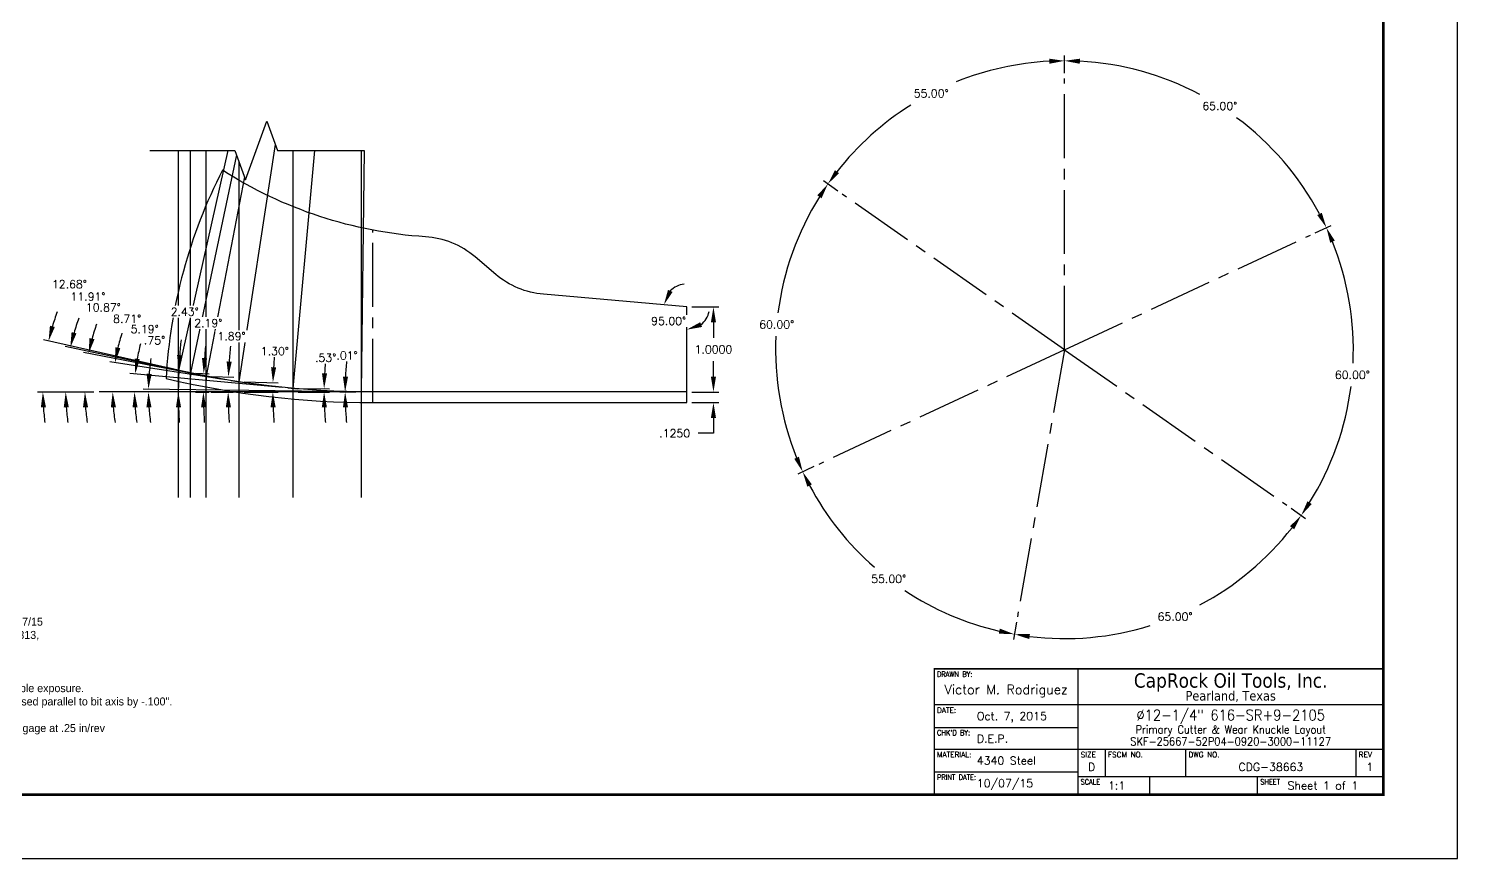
# Model space of a CAD drawing. Extents: x 34 to 150, y -20 to 22.
# Drawn here: x 51.22 to 68, y 0 to 9.75 of the extents above; entities that cross this region are included whole.
import ezdxf
from ezdxf.enums import TextEntityAlignment as Align

# ---------------------------------------------------------------- set-up
doc = ezdxf.new("R2010")
doc.units = 0
doc.header["$MEASUREMENT"] = 0
doc.header["$PDMODE"] = 35
doc.linetypes.add('CENTER2', pattern=[1.125, 0.75, -0.125, 0.125, -0.125])
doc.layers.get('0').update_dxf_attribs({"linetype": 'CONTINUOUS'})
doc.layers.get('Defpoints').update_dxf_attribs({"color": 10, "linetype": 'CONTINUOUS'})
for name, color, linetype in [('CLine', 5, 'CENTER2'), ('Dims', 4, 'CONTINUOUS'), ('TEXT', 3, 'CONTINUOUS'), ('Title Block', 7, 'CONTINUOUS')]:
    doc.layers.add(name, color=color, linetype=linetype)
doc.styles.add('Block', font='tahoma.ttf')
doc.styles.add('RomanD', font='romand.shx', dxfattribs={"width": 0.9})
doc.styles.add('RomanS', font='romans')
doc.dimstyles.get("Standard").update_dxf_attribs({"dimtxt": 0.094, "dimasz": 0.18, "dimexe": 0.0625, "dimexo": 0.0625, "dimgap": 0.09, "dimtad": 0, "dimtih": 1, "dimtoh": 1, "dimdec": 4, "dimzin": 4, "dimdsep": 46, "dimtxsty": 'RomanS', "dimcen": 0.09, "dimazin": 1, "dimtfac": 1, "dimtdec": 4, "dimtofl": 0, "dimtmove": 0, "dimatfit": 1, "dimfxl": 1, "dimtfill": 1, "dimtolj": 1, "dimtzin": 0, "dimarcsym": 0})

# ---------------------------------------------------------------- blocks, each defined once
blk = doc.blocks.new('*D11')
at = {"layer": 'Defpoints', "color": 0, "transparency": 16777216}
for p in [(62.318, 9.196), (63.385, 9.161), (60.775, 7.803), (63.385, 5.975), (63.385, 5.975)]:
    blk.add_point(p, dxfattribs=at)
at = {"layer": 'Dims', "color": 0, "lineweight": -2, "transparency": 16777216}
for p, q in [((63.385, 9.224), (63.385, 9.431)), ((60.724, 7.838), (60.555, 7.957))]:
    blk.add_line(p, q, dxfattribs=at)
for start, end in [(93.0399, 111.9958), (122.1526, 141.9601)]:
    blk.add_arc((63.385, 5.975), 3.393, start, end, dxfattribs=at)
at = {"layer": 'Dims', "color": 0, "transparency": 16777216}
for points in [[(63.205, 9.393), (63.206, 9.333), (63.385, 9.368)], [(60.737, 8.048), (60.689, 8.084), (60.606, 7.921)]]:
    blk.add_solid(points, dxfattribs=at)
at = {"layer": 'Dims', "color": 0, "transparency": 16777216, "insert": (61.819, 8.985), "char_height": 0.094, "attachment_point": 5, "style": 'RomanS', "bg_fill": 3, "box_fill_scale": 1.25, "bg_fill_color": 256, "bg_fill_true_color": 13158600, "bg_fill_transparency": 0}
blk.add_mtext('\\A1;55.00°', dxfattribs=at)
blk = doc.blocks.new('*D12')
at = {"layer": 'Defpoints', "color": 0, "transparency": 16777216}
for p in [(60.775, 7.803), (60.108, 6.853), (63.385, 5.975), (60.498, 4.628)]:
    blk.add_point(p, dxfattribs=at)
at = {"layer": 'Dims', "color": 0, "lineweight": -2, "transparency": 16777216}
for p, q in [((60.724, 7.838), (60.555, 7.957)), ((60.441, 4.602), (60.254, 4.515))]:
    blk.add_line(p, q, dxfattribs=at)
for start, end in [(148.0399, 172.673), (177.3188, 201.9601)]:
    blk.add_arc((63.385, 5.975), 3.393, start, end, dxfattribs=at)
at = {"layer": 'Dims', "color": 0, "transparency": 16777216}
for points in [[(60.482, 7.788), (60.532, 7.754), (60.606, 7.921)], [(60.266, 4.718), (60.211, 4.694), (60.31, 4.541)]]:
    blk.add_solid(points, dxfattribs=at)
at = {"layer": 'Dims', "color": 0, "transparency": 16777216, "insert": (60.005, 6.271), "char_height": 0.094, "attachment_point": 5, "style": 'RomanS', "bg_fill": 3, "box_fill_scale": 1.25, "bg_fill_color": 256, "bg_fill_true_color": 13158600, "bg_fill_transparency": 0}
blk.add_mtext('\\A1;60.00°', dxfattribs=at)
blk = doc.blocks.new('*D13')
at = {"layer": 'Defpoints', "color": 0, "transparency": 16777216}
for p in [(63.385, 5.975), (60.498, 4.628), (60.917, 3.647), (62.832, 2.837)]:
    blk.add_point(p, dxfattribs=at)
at = {"layer": 'Dims', "color": 0, "lineweight": -2, "transparency": 16777216}
for p, q in [((60.441, 4.602), (60.254, 4.515)), ((62.821, 2.776), (62.785, 2.572))]:
    blk.add_line(p, q, dxfattribs=at)
for start, end in [(208.0399, 228.8489), (236.4838, 256.9601)]:
    blk.add_arc((63.385, 5.975), 3.393, start, end, dxfattribs=at)
at = {"layer": 'Dims', "color": 0, "transparency": 16777216}
for points in [[(60.364, 4.367), (60.418, 4.393), (60.31, 4.541)], [(62.626, 2.699), (62.614, 2.64), (62.796, 2.633)]]:
    blk.add_solid(points, dxfattribs=at)
at = {"layer": 'Dims', "color": 0, "transparency": 16777216, "insert": (61.32, 3.283), "char_height": 0.094, "attachment_point": 5, "style": 'RomanS', "bg_fill": 3, "box_fill_scale": 1.25, "bg_fill_color": 256, "bg_fill_true_color": 13158600, "bg_fill_transparency": 0}
blk.add_mtext('\\A1;55.00°', dxfattribs=at)
blk = doc.blocks.new('*D14')
at = {"layer": 'Defpoints', "color": 0, "transparency": 16777216}
for p in [(63.385, 5.975), (65.995, 4.147), (62.832, 2.837), (64.072, 2.652)]:
    blk.add_point(p, dxfattribs=at)
at = {"layer": 'Dims', "color": 0, "lineweight": -2, "transparency": 16777216}
for p, q in [((66.047, 4.112), (66.216, 3.993)), ((62.821, 2.776), (62.785, 2.572))]:
    blk.add_line(p, q, dxfattribs=at)
for start, end in [(297.9322, 321.9601), (263.0399, 287.2255)]:
    blk.add_arc((63.385, 5.975), 3.393, start, end, dxfattribs=at)
at = {"layer": 'Dims', "color": 0, "transparency": 16777216}
for points in [[(66.034, 3.902), (66.082, 3.866), (66.165, 4.029)], [(62.97, 2.577), (62.979, 2.637), (62.796, 2.633)]]:
    blk.add_solid(points, dxfattribs=at)
at = {"layer": 'Dims', "color": 0, "transparency": 16777216, "insert": (64.684, 2.84), "char_height": 0.094, "attachment_point": 5, "style": 'RomanS', "bg_fill": 3, "box_fill_scale": 1.25, "bg_fill_color": 256, "bg_fill_true_color": 13158600, "bg_fill_transparency": 0}
blk.add_mtext('\\A1;65.00°', dxfattribs=at)
blk = doc.blocks.new('*D15')
at = {"layer": 'Defpoints', "color": 0, "transparency": 16777216}
for p in [(66.273, 7.322), (63.385, 5.975), (66.663, 5.097), (65.995, 4.147)]:
    blk.add_point(p, dxfattribs=at)
at = {"layer": 'Dims', "color": 0, "lineweight": -2, "transparency": 16777216}
for p, q in [((66.33, 7.348), (66.517, 7.435)), ((66.047, 4.112), (66.216, 3.993))]:
    blk.add_line(p, q, dxfattribs=at)
for start, end in [(357.3188, 21.9601), (328.0399, 352.673)]:
    blk.add_arc((63.385, 5.975), 3.393, start, end, dxfattribs=at)
at = {"layer": 'Dims', "color": 0, "transparency": 16777216}
for points in [[(66.505, 7.232), (66.56, 7.256), (66.461, 7.409)], [(66.289, 4.162), (66.239, 4.195), (66.165, 4.029)]]:
    blk.add_solid(points, dxfattribs=at)
at = {"layer": 'Dims', "color": 0, "transparency": 16777216, "insert": (66.766, 5.679), "char_height": 0.094, "attachment_point": 5, "style": 'RomanS', "bg_fill": 3, "box_fill_scale": 1.25, "bg_fill_color": 256, "bg_fill_true_color": 13158600, "bg_fill_transparency": 0}
blk.add_mtext('\\A1;60.00°', dxfattribs=at)
blk = doc.blocks.new('*D16')
at = {"layer": 'Defpoints', "color": 0, "transparency": 16777216}
for p in [(63.385, 9.224), (65.714, 8.443), (66.273, 7.322), (63.385, 5.975)]:
    blk.add_point(p, dxfattribs=at)
at = {"layer": 'Dims', "color": 0, "lineweight": -2, "transparency": 16777216}
for p, q in [((63.385, 9.286), (63.385, 9.431)), ((66.33, 7.348), (66.517, 7.435))]:
    blk.add_line(p, q, dxfattribs=at)
for start, end in [(62.1003, 86.9601), (28.0399, 53.4189)]:
    blk.add_arc((63.385, 5.975), 3.393, start, end, dxfattribs=at)
at = {"layer": 'Dims', "color": 0, "transparency": 16777216}
for points in [[(63.565, 9.333), (63.566, 9.393), (63.385, 9.368)], [(66.407, 7.583), (66.353, 7.557), (66.461, 7.409)]]:
    blk.add_solid(points, dxfattribs=at)
at = {"layer": 'Dims', "color": 0, "transparency": 16777216, "insert": (65.209, 8.837), "char_height": 0.094, "attachment_point": 5, "style": 'RomanS', "bg_fill": 3, "box_fill_scale": 1.25, "bg_fill_color": 256, "bg_fill_true_color": 13158600, "bg_fill_transparency": 0}
blk.add_mtext('\\A1;65.00°', dxfattribs=at)
blk = doc.blocks.new('COT_Dblock')
at = {"layer": 'Title Block'}
for p, q in [((29.544, 1.805), (27.857, 1.805)), ((27.857, 1.539), (29.544, 1.539)), ((27.857, 1.282), (33.13, 1.282)), ((29.865, 0.961), (29.865, 1.282)), ((30.81, 0.961), (30.81, 1.282)), ((32.809, 0.961), (32.809, 1.282)), ((27.857, 1.016), (29.544, 1.016)), ((29.544, 0.961), (33.13, 0.961)), ((30.388, 0.75), (30.388, 0.961)), ((31.653, 0.75), (31.653, 0.961))]:
    blk.add_line(p, q, dxfattribs=at)
at = {"layer": 'Title Block', "color": 8}
blk.add_lwpolyline([(0, 0), (34, 0), (34, 22), (0, 22)], close=True, dxfattribs=at)
at = {"layer": 'Title Block', "const_width": 0.03}
blk.add_lwpolyline([(33.13, 21.25), (0.87, 21.25), (0.87, 0.75), (33.13, 0.75)], close=True, dxfattribs=at)
at = {"layer": 'Title Block', "const_width": 0.0169}
for points in [[(27.857, 0.75), (27.857, 2.227), (33.13, 2.227)], [(29.544, 0.75), (29.544, 2.227)], [(29.544, 1.805), (33.13, 1.805)]]:
    blk.add_lwpolyline(points, dxfattribs=at)
at = {"layer": 'Title Block', "style": 'RomanS'}
for s, width, p in [('DRAWN BY:', 0.86, (27.888, 2.195)), ("CHK'D BY:", 0.91, (27.888, 1.508)), ('PRINT DATE:', 0.78, (27.888, 0.985)), ('SCALE', 0.9, (29.575, 0.93)), ('SHEET', 0.9, (31.685, 0.93))]:
    blk.add_text(s, height=0.0625, dxfattribs=dict(at, width=width)).set_placement(p, align=Align.TOP_LEFT)
at = {"layer": 'Title Block', "style": 'Block'}
for s, height, p in [('CapRock Oil Tools, Inc.', 0.16875, (31.337, 2.09)), ('Pearland, Texas', 0.1125, (31.337, 1.91))]:
    blk.add_text(s, height=height, dxfattribs=at).set_placement(p, align=Align.MIDDLE_CENTER)
at = {"layer": 'Title Block', "style": 'RomanS'}
for s, p in [('DATE:', (27.888, 1.773)), ('MATERIAL:', (27.888, 1.25)), ('SIZE', (29.575, 1.25)), ('FSCM NO.', (29.896, 1.25)), ('DWG NO.', (30.841, 1.25)), ('REV', (32.841, 1.25))]:
    blk.add_text(s, height=0.0625, dxfattribs=at).set_placement(p, align=Align.TOP_LEFT)
at = {"layer": 'Title Block', "color": 3, "style": 'RomanS'}
blk.add_text('D', height=0.094, dxfattribs=at).set_placement((29.704, 1.121), align=Align.TOP_CENTER)
at = {"layer": 'Title Block', "color": 1, "style": 'RomanS', "flags": 8}
for tag, p in [('FNAME', (0.62, 3.75)), ('REVDATE', (0.62, 2.25)), ('USER', (0.62, 0.75))]:
    blk.add_attdef(tag, text='', height=0.047, rotation=90, dxfattribs=at).set_placement(p, align=Align.BOTTOM_LEFT)
at = {"layer": 'Title Block', "color": 3, "style": 'RomanS', "flags": 8}
blk.add_attdef('DRAWN', text='', height=0.11, dxfattribs=at).set_placement((28.7, 1.984), align=Align.MIDDLE_CENTER)
for tag, p in [('DDATE', (28.356, 1.672)), ('CHECK', (28.356, 1.406)), ('MATRL', (28.356, 1.149)), ('PDATE', (28.356, 0.883)), ('SCALE', (29.896, 0.855)), ('SHEET', (32.005, 0.855))]:
    blk.add_attdef(tag, text='', height=0.094, dxfattribs=at).set_placement(p, align=Align.MIDDLE_LEFT)
at = {"layer": 'Title Block', "color": 3, "style": 'RomanD', "width": 0.9, "flags": 8}
for tag, height, p in [('TITL1', 0.125, (31.337, 1.684)), ('TITL2', 0.094, (31.337, 1.514)), ('TITL3', 0.094, (31.337, 1.374))]:
    blk.add_attdef(tag, text='', height=height, dxfattribs=at).set_placement(p, align=Align.MIDDLE_CENTER)
at = {"layer": 'Title Block', "color": 3, "style": 'RomanS', "flags": 8}
for tag, p in [('FSCM#', (30.337, 1.121)), ('DWG#', (31.81, 1.121)), ('REV#', (32.97, 1.121))]:
    blk.add_attdef(tag, text='', height=0.094, dxfattribs=at).set_placement(p, align=Align.TOP_CENTER)
blk = doc.blocks.new('*D28')
at = {"layer": 'Defpoints', "color": 0, "linetype": 'ByBlock', "transparency": 16777216}
for p in [(52.046, 5.478), (52.626, 5.489), (55.108, 5.479), (55.141, 5.479), (55.26, 5.478)]:
    blk.add_point(p, dxfattribs=at)
at = {"layer": 'Dims', "color": 0, "linetype": 'ByBlock', "lineweight": -2, "transparency": 16777216}
blk.add_line((55.045, 5.48), (52.563, 5.513), dxfattribs=at)
for start, end in [(171.2118, 175.2303), (184.0186, 188.0372)]:
    blk.add_arc((55.192, 5.478), 2.567, start, end, dxfattribs=at)
at = {"layer": 'Dims', "color": 0, "linetype": 'ByBlock', "transparency": 16777216}
for points in [[(52.664, 5.69), (52.604, 5.693), (52.626, 5.512)], [(52.602, 5.297), (52.662, 5.299), (52.626, 5.478)]]:
    blk.add_solid(points, dxfattribs=at)
at = {"layer": 'Dims', "color": 0, "linetype": 'ByBlock', "transparency": 16777216, "insert": (52.698, 6.085), "char_height": 0.094, "attachment_point": 5, "style": 'RomanS', "bg_fill": 3, "box_fill_scale": 1.25, "bg_fill_color": 256, "bg_fill_true_color": 13158600, "bg_fill_transparency": 0}
blk.add_mtext('\\A1;.75°', dxfattribs=at)
blk = doc.blocks.new('*D29')
at = {"layer": 'Defpoints', "color": 0, "linetype": 'ByBlock', "transparency": 16777216}
for p in [(52.463, 5.549), (52.046, 5.478), (54.263, 5.526), (54.382, 5.515), (55.26, 5.478)]:
    blk.add_point(p, dxfattribs=at)
at = {"layer": 'Dims', "color": 0, "linetype": 'ByBlock', "lineweight": -2, "transparency": 16777216}
blk.add_line((54.2, 5.532), (52.409, 5.694), dxfattribs=at)
for start, end in [(165.9554, 170.3846), (184.4293, 188.8585)]:
    blk.add_arc((54.791, 5.478), 2.329, start, end, dxfattribs=at)
at = {"layer": 'Dims', "color": 0, "linetype": 'ByBlock', "transparency": 16777216}
for points in [[(52.524, 5.863), (52.465, 5.871), (52.471, 5.689)], [(52.439, 5.297), (52.498, 5.3), (52.462, 5.478)]]:
    blk.add_solid(points, dxfattribs=at)
at = {"layer": 'Dims', "color": 0, "linetype": 'ByBlock', "transparency": 16777216, "insert": (52.582, 6.217), "char_height": 0.094, "attachment_point": 5, "style": 'RomanS', "bg_fill": 3, "box_fill_scale": 1.25, "bg_fill_color": 256, "bg_fill_true_color": 13158600, "bg_fill_transparency": 0}
blk.add_mtext('\\A1;5.19°', dxfattribs=at)
blk = doc.blocks.new('*D30')
at = {"layer": 'Defpoints', "color": 0, "linetype": 'ByBlock', "transparency": 16777216}
for p in [(52.209, 5.593), (53.598, 5.612), (53.781, 5.584), (52.046, 5.478), (55.26, 5.478)]:
    blk.add_point(p, dxfattribs=at)
at = {"layer": 'Dims', "color": 0, "linetype": 'ByBlock', "lineweight": -2, "transparency": 16777216}
blk.add_line((53.536, 5.621), (52.171, 5.831), dxfattribs=at)
for start, end in [(162.1763, 166.7331), (184.5568, 189.1136)]:
    blk.add_arc((54.47, 5.478), 2.264, start, end, dxfattribs=at)
at = {"layer": 'Dims', "color": 0, "linetype": 'ByBlock', "transparency": 16777216}
for points in [[(52.296, 5.992), (52.237, 6.004), (52.233, 5.821)], [(52.184, 5.297), (52.244, 5.3), (52.206, 5.478)]]:
    blk.add_solid(points, dxfattribs=at)
at = {"layer": 'Dims', "color": 0, "linetype": 'ByBlock', "transparency": 16777216, "insert": (52.376, 6.338), "char_height": 0.094, "attachment_point": 5, "style": 'RomanS', "bg_fill": 3, "box_fill_scale": 1.25, "bg_fill_color": 256, "bg_fill_true_color": 13158600, "bg_fill_transparency": 0}
blk.add_mtext('\\A1;8.71°', dxfattribs=at)
blk = doc.blocks.new('*D31')
at = {"layer": 'Defpoints', "color": 0, "linetype": 'ByBlock', "transparency": 16777216}
for p in [(51.885, 5.63), (53.136, 5.697), (53.471, 5.632), (52.046, 5.478), (55.26, 5.478)]:
    blk.add_point(p, dxfattribs=at)
at = {"layer": 'Dims', "color": 0, "linetype": 'ByBlock', "lineweight": -2, "transparency": 16777216}
for p, q in [((53.075, 5.708), (51.862, 5.941)), ((51.984, 5.478), (51.818, 5.478))]:
    blk.add_line(p, q, dxfattribs=at)
for start, end in [(160.5056, 164.8166), (184.311, 188.622)]:
    blk.add_arc((54.273, 5.478), 2.393, start, end, dxfattribs=at)
at = {"layer": 'Dims', "color": 0, "linetype": 'ByBlock', "transparency": 16777216}
for points in [[(51.993, 6.098), (51.934, 6.112), (51.923, 5.93)], [(51.857, 5.297), (51.917, 5.3), (51.88, 5.478)]]:
    blk.add_solid(points, dxfattribs=at)
at = {"layer": 'Dims', "color": 0, "linetype": 'ByBlock', "transparency": 16777216, "insert": (52.096, 6.471), "char_height": 0.094, "attachment_point": 5, "style": 'RomanS', "bg_fill": 3, "box_fill_scale": 1.25, "bg_fill_color": 256, "bg_fill_true_color": 13158600, "bg_fill_transparency": 0}
blk.add_mtext('\\A1;10.87°', dxfattribs=at)
blk = doc.blocks.new('*D32')
at = {"layer": 'Defpoints', "color": 0, "linetype": 'ByBlock', "transparency": 16777216}
for p in [(53.021, 5.722), (51.66, 5.653), (53.217, 5.681), (52.046, 5.478), (55.26, 5.478)]:
    blk.add_point(p, dxfattribs=at)
at = {"layer": 'Dims', "color": 0, "linetype": 'ByBlock', "lineweight": -2, "transparency": 16777216}
for p, q in [((52.96, 5.735), (51.647, 6.012)), ((51.984, 5.478), (51.592, 5.478))]:
    blk.add_line(p, q, dxfattribs=at)
for start, end in [(159.9152, 164.0022), (184.087, 188.174)]:
    blk.add_arc((54.178, 5.478), 2.524, start, end, dxfattribs=at)
at = {"layer": 'Dims', "color": 0, "linetype": 'ByBlock', "transparency": 16777216}
for points in [[(51.781, 6.167), (51.723, 6.181), (51.708, 5.999)], [(51.631, 5.297), (51.691, 5.299), (51.654, 5.478)]]:
    blk.add_solid(points, dxfattribs=at)
at = {"layer": 'Dims', "color": 0, "linetype": 'ByBlock', "transparency": 16777216, "insert": (51.916, 6.598), "char_height": 0.094, "attachment_point": 5, "style": 'RomanS', "bg_fill": 3, "box_fill_scale": 1.25, "bg_fill_color": 256, "bg_fill_true_color": 13158600, "bg_fill_transparency": 0}
blk.add_mtext('\\A1;11.91°', dxfattribs=at)
blk = doc.blocks.new('*D33')
at = {"layer": 'Defpoints', "color": 0, "linetype": 'ByBlock', "transparency": 16777216}
for p in [(52.965, 5.735), (52.999, 5.728), (51.394, 5.679), (52.046, 5.478), (55.26, 5.478)]:
    blk.add_point(p, dxfattribs=at)
at = {"layer": 'Dims', "color": 0, "linetype": 'ByBlock', "lineweight": -2, "transparency": 16777216}
for p, q in [((52.904, 5.749), (51.392, 6.089)), ((51.984, 5.478), (51.324, 5.478))]:
    blk.add_line(p, q, dxfattribs=at)
for start, end in [(159.7338, 163.5248), (183.791, 187.5819)]:
    blk.add_arc((54.107, 5.478), 2.721, start, end, dxfattribs=at)
at = {"layer": 'Dims', "color": 0, "linetype": 'ByBlock', "transparency": 16777216}
for points in [[(51.527, 6.242), (51.469, 6.257), (51.453, 6.076)], [(51.362, 5.297), (51.422, 5.299), (51.386, 5.478)]]:
    blk.add_solid(points, dxfattribs=at)
at = {"layer": 'Dims', "color": 0, "linetype": 'ByBlock', "transparency": 16777216, "insert": (51.698, 6.744), "char_height": 0.094, "attachment_point": 5, "style": 'RomanS', "bg_fill": 3, "box_fill_scale": 1.25, "bg_fill_color": 256, "bg_fill_true_color": 13158600, "bg_fill_transparency": 0}
blk.add_mtext('\\A1;12.68°', dxfattribs=at)
blk = doc.blocks.new('*D9')
at = {"layer": 'Defpoints', "color": 0, "linetype": 'ByBlock', "transparency": 16777216}
for p in [(58.948, 6.478), (58.948, 5.478), (59.262, 5.478)]:
    blk.add_point(p, dxfattribs=at)
at = {"layer": 'Dims', "color": 0, "linetype": 'ByBlock', "lineweight": -2, "transparency": 16777216}
for p, q in [((59.01, 6.478), (59.325, 6.478)), ((59.262, 6.298), (59.262, 6.115)), ((59.262, 5.658), (59.262, 5.841)), ((59.01, 5.478), (59.325, 5.478))]:
    blk.add_line(p, q, dxfattribs=at)
at = {"layer": 'Dims', "color": 0, "linetype": 'ByBlock', "transparency": 16777216}
for points in [[(59.232, 6.298), (59.292, 6.298), (59.262, 6.478)], [(59.232, 5.658), (59.292, 5.658), (59.262, 5.478)]]:
    blk.add_solid(points, dxfattribs=at)
at = {"layer": 'Dims', "color": 0, "linetype": 'ByBlock', "transparency": 16777216, "insert": (59.262, 5.978), "char_height": 0.094, "attachment_point": 5, "style": 'RomanS', "bg_fill": 3, "box_fill_scale": 1.25, "bg_fill_color": 256, "bg_fill_true_color": 13158600, "bg_fill_transparency": 0}
blk.add_mtext('\\A1;1.0000', dxfattribs=at)
blk = doc.blocks.new('*D10')
at = {"layer": 'Defpoints', "color": 0, "linetype": 'ByBlock', "transparency": 16777216}
for p in [(58.948, 5.478), (58.948, 5.353), (59.262, 5.353)]:
    blk.add_point(p, dxfattribs=at)
at = {"layer": 'Dims', "color": 0, "linetype": 'ByBlock', "lineweight": -2, "transparency": 16777216}
for p, q in [((59.262, 5.658), (59.262, 5.838)), ((59.01, 5.478), (59.325, 5.478)), ((59.01, 5.353), (59.325, 5.353)), ((59.262, 5.173), (59.262, 4.993)), ((59.262, 4.993), (59.082, 4.993))]:
    blk.add_line(p, q, dxfattribs=at)
at = {"layer": 'Dims', "color": 0, "linetype": 'ByBlock', "transparency": 16777216}
for points in [[(59.232, 5.658), (59.292, 5.658), (59.262, 5.478)], [(59.232, 5.173), (59.292, 5.173), (59.262, 5.353)]]:
    blk.add_solid(points, dxfattribs=at)
at = {"layer": 'Dims', "color": 0, "linetype": 'ByBlock', "transparency": 16777216, "insert": (58.807, 4.993), "char_height": 0.094, "attachment_point": 5, "style": 'RomanS', "bg_fill": 3, "box_fill_scale": 1.25, "bg_fill_color": 256, "bg_fill_true_color": 13158600, "bg_fill_transparency": 0}
blk.add_mtext('\\A1;.1250', dxfattribs=at)
blk = doc.blocks.new('*D34')
at = {"layer": 'Defpoints', "color": 0, "linetype": 'ByBlock', "transparency": 16777216}
for p in [(57.266, 6.625), (58.948, 6.478), (58.948, 6.478), (58.948, 5.353)]:
    blk.add_point(p, dxfattribs=at)
at = {"layer": 'Dims', "color": 0, "linetype": 'ByBlock', "lineweight": -2, "transparency": 16777216}
for start, end in [(96.7256, 135.8628), (309.1372, 348.2744)]:
    blk.add_arc((58.948, 6.478), 0.269, start, end, dxfattribs=at)
at = {"layer": 'Dims', "color": 0, "linetype": 'ByBlock', "transparency": 16777216}
for points in [[(58.782, 6.653), (58.728, 6.678), (58.68, 6.502)], [(59.128, 6.242), (59.107, 6.298), (58.948, 6.21)]]:
    blk.add_solid(points, dxfattribs=at)
at = {"layer": 'Dims', "color": 0, "linetype": 'ByBlock', "transparency": 16777216, "insert": (58.736, 6.312), "char_height": 0.094, "attachment_point": 5, "style": 'RomanS', "bg_fill": 3, "box_fill_scale": 1.25, "bg_fill_color": 256, "bg_fill_true_color": 13158600, "bg_fill_transparency": 0}
blk.add_mtext('\\A1;95.00°', dxfattribs=at)
at = {"layer": 'Defpoints', "color": 0, "linetype": 'ByBlock', "transparency": 16777216}
blk.add_point((58.807, 6.25), dxfattribs=at)
blk = doc.blocks.new('*D107')
at = {"layer": 'Defpoints', "color": 0, "transparency": 16777216}
for p in [(54.936, 5.479), (55.124, 5.479), (55.124, 5.478), (58.948, 5.478)]:
    blk.add_point(p, dxfattribs=at)
at = {"layer": 'TEXT', "color": 0, "lineweight": -2, "transparency": 16777216}
for p, q in [((55.062, 5.479), (54.873, 5.479)), ((55.062, 5.478), (54.873, 5.478))]:
    blk.add_line(p, q, dxfattribs=at)
for start, end in [(174.8453, 177.416), (182.5707, 185.1414)]:
    blk.add_arc((58.948, 5.478), 4.012, start, end, dxfattribs=at)
at = {"layer": 'TEXT', "color": 0, "transparency": 16777216}
for points in [[(54.97, 5.658), (54.91, 5.66), (54.936, 5.479)], [(54.91, 5.298), (54.97, 5.299), (54.936, 5.478)]]:
    blk.add_solid(points, dxfattribs=at)
at = {"layer": 'TEXT', "color": 0, "transparency": 16777216, "insert": (54.959, 5.907), "char_height": 0.094, "attachment_point": 5, "style": 'RomanS', "bg_fill": 3, "box_fill_scale": 1.25, "bg_fill_color": 256, "bg_fill_true_color": 13158600, "bg_fill_transparency": 0}
blk.add_mtext('\\A1;.01°', dxfattribs=at)
blk = doc.blocks.new('*D108')
at = {"layer": 'Defpoints', "color": 0, "transparency": 16777216}
for p in [(54.322, 5.478), (54.323, 5.521), (54.689, 5.491), (58.948, 5.478)]:
    blk.add_point(p, dxfattribs=at)
at = {"layer": 'TEXT', "color": 0, "lineweight": -2, "transparency": 16777216}
for p, q in [((54.385, 5.52), (54.751, 5.517)), ((54.385, 5.478), (54.751, 5.478))]:
    blk.add_line(p, q, dxfattribs=at)
for start, end in [(174.6308, 177.0524), (182.4215, 184.8431)]:
    blk.add_arc((58.948, 5.478), 4.259, start, end, dxfattribs=at)
at = {"layer": 'TEXT', "color": 0, "transparency": 16777216}
for points in [[(54.724, 5.696), (54.664, 5.698), (54.689, 5.517)], [(54.662, 5.298), (54.722, 5.299), (54.689, 5.478)]]:
    blk.add_solid(points, dxfattribs=at)
at = {"layer": 'TEXT', "color": 0, "transparency": 16777216, "insert": (54.708, 5.88), "char_height": 0.094, "attachment_point": 5, "style": 'RomanS', "bg_fill": 3, "box_fill_scale": 1.25, "bg_fill_color": 256, "bg_fill_true_color": 13158600, "bg_fill_transparency": 0}
blk.add_mtext('\\A1;.53°', dxfattribs=at)
blk = doc.blocks.new('*D109')
at = {"layer": 'Defpoints', "color": 0, "transparency": 16777216}
for p in [(53.689, 5.598), (53.688, 5.478), (54.087, 5.515), (58.948, 5.478)]:
    blk.add_point(p, dxfattribs=at)
at = {"layer": 'TEXT', "color": 0, "lineweight": -2, "transparency": 16777216}
for p, q in [((53.752, 5.597), (54.151, 5.587)), ((53.75, 5.478), (54.15, 5.478))]:
    blk.add_line(p, q, dxfattribs=at)
for start, end in [(174.453, 176.5748), (182.1218, 184.2436)]:
    blk.add_arc((58.948, 5.478), 4.861, start, end, dxfattribs=at)
at = {"layer": 'TEXT', "color": 0, "transparency": 16777216}
for points in [[(54.126, 5.767), (54.066, 5.77), (54.088, 5.589)], [(54.06, 5.298), (54.12, 5.299), (54.087, 5.478)]]:
    blk.add_solid(points, dxfattribs=at)
at = {"layer": 'TEXT', "color": 0, "transparency": 16777216, "insert": (54.111, 5.958), "char_height": 0.094, "attachment_point": 5, "style": 'RomanS', "bg_fill": 3, "box_fill_scale": 1.25, "bg_fill_color": 256, "bg_fill_true_color": 13158600, "bg_fill_transparency": 0}
blk.add_mtext('\\A1;1.30°', dxfattribs=at)
blk = doc.blocks.new('*D110')
at = {"layer": 'Defpoints', "color": 0, "transparency": 16777216}
for p in [(53.303, 5.665), (53.3, 5.478), (53.563, 5.537), (58.948, 5.478)]:
    blk.add_point(p, dxfattribs=at)
at = {"layer": 'TEXT', "color": 0, "lineweight": -2, "transparency": 16777216}
for p, q in [((53.366, 5.662), (53.628, 5.654)), ((53.363, 5.478), (53.625, 5.478))]:
    blk.add_line(p, q, dxfattribs=at)
for start, end in [(174.2801, 176.1952), (181.9151, 183.8301)]:
    blk.add_arc((58.948, 5.478), 5.386, start, end, dxfattribs=at)
at = {"layer": 'TEXT', "color": 0, "transparency": 16777216}
for points in [[(53.604, 5.834), (53.544, 5.837), (53.565, 5.656)], [(53.535, 5.298), (53.595, 5.299), (53.562, 5.478)]]:
    blk.add_solid(points, dxfattribs=at)
at = {"layer": 'TEXT', "color": 0, "transparency": 16777216, "insert": (53.602, 6.133), "char_height": 0.094, "attachment_point": 5, "style": 'RomanS', "bg_fill": 3, "box_fill_scale": 1.25, "bg_fill_color": 256, "bg_fill_true_color": 13158600, "bg_fill_transparency": 0}
blk.add_mtext('\\A1;1.89°', dxfattribs=at)
blk = doc.blocks.new('*D111')
at = {"layer": 'Defpoints', "color": 0, "transparency": 16777216}
for p in [(53.119, 5.702), (53.272, 5.551), (53.115, 5.478), (58.948, 5.478)]:
    blk.add_point(p, dxfattribs=at)
at = {"layer": 'TEXT', "color": 0, "lineweight": -2, "transparency": 16777216}
for p, q in [((53.182, 5.699), (53.338, 5.693)), ((53.177, 5.478), (53.334, 5.478))]:
    blk.add_line(p, q, dxfattribs=at)
for start, end in [(174.1717, 175.9885), (181.8168, 183.6337)]:
    blk.add_arc((58.948, 5.478), 5.677, start, end, dxfattribs=at)
at = {"layer": 'TEXT', "color": 0, "transparency": 16777216}
for points in [[(53.315, 5.874), (53.255, 5.877), (53.275, 5.696)], [(53.244, 5.298), (53.304, 5.299), (53.271, 5.478)]]:
    blk.add_solid(points, dxfattribs=at)
at = {"layer": 'TEXT', "color": 0, "transparency": 16777216, "insert": (53.329, 6.288), "char_height": 0.094, "attachment_point": 5, "style": 'RomanS', "bg_fill": 3, "box_fill_scale": 1.25, "bg_fill_color": 256, "bg_fill_true_color": 13158600, "bg_fill_transparency": 0}
blk.add_mtext('\\A1;2.19°', dxfattribs=at)
blk = doc.blocks.new('*D112')
at = {"layer": 'Defpoints', "color": 0, "transparency": 16777216}
for p in [(52.982, 5.731), (52.977, 5.563), (52.977, 5.478), (58.948, 5.478)]:
    blk.add_point(p, dxfattribs=at)
at = {"layer": 'TEXT', "color": 0, "lineweight": -2, "transparency": 16777216}
for p, q in [((52.92, 5.734), (52.92, 5.734)), ((52.914, 5.478), (52.914, 5.478))]:
    blk.add_line(p, q, dxfattribs=at)
for start, end in [(174.1152, 175.8424), (181.7272, 183.4544)]:
    blk.add_arc((58.948, 5.478), 5.971, start, end, dxfattribs=at)
at = {"layer": 'TEXT', "color": 0, "transparency": 16777216}
for points in [[(53.022, 5.909), (52.962, 5.913), (52.982, 5.731)], [(52.949, 5.298), (53.009, 5.299), (52.977, 5.478)]]:
    blk.add_solid(points, dxfattribs=at)
at = {"layer": 'TEXT', "color": 0, "transparency": 16777216, "insert": (53.052, 6.421), "char_height": 0.094, "attachment_point": 5, "style": 'RomanS', "bg_fill": 3, "box_fill_scale": 1.25, "bg_fill_color": 256, "bg_fill_true_color": 13158600, "bg_fill_transparency": 0}
blk.add_mtext('\\A1;2.43°', dxfattribs=at)

msp = doc.modelspace()

# ---------------------------------------------------------------- linework, layer by layer
at = {"color": 0}
msp.add_line((55.26042, 5.47827), (52.046, 5.47827), dxfattribs=at)
at = {"linetype": 'Continuous', "flags": 128}
msp.add_lwpolyline([(52.64074, 8.3152), (53.64074, 8.3152), (53.76574, 7.97176), (54.01574, 8.65863), (54.14074, 8.3152), (55.1616, 8.3152)], dxfattribs=at)
at = {"color": 0, "flags": 128}
msp.add_lwpolyline([(55.87967, 7.30091, -0.12752335), (53.49535, 8.0841, 0.10457938), (52.83258, 5.63782, 0.05839981), (55.26042, 5.35327), (58.94792, 5.35327), (58.94792, 6.47827), (57.26551, 6.62547, -0.15554789), (56.70501, 6.85973), (56.46368, 7.06487, 0.16158945)], format="xyb", close=True, dxfattribs=at)
at = {"layer": 'CLine'}
for p, q in [((63.38548, 5.97497), (63.38548, 9.16117)), ((63.38548, 5.97497), (60.7755, 7.8025)), ((55.26042, 5.35327), (55.26042, 7.37945)), ((63.38548, 5.97497), (66.27316, 7.32152)), ((63.38548, 5.97497), (60.4978, 4.62842)), ((63.38548, 5.97497), (62.8322, 2.83717)), ((63.38548, 5.97497), (65.99546, 4.14744))]:
    msp.add_line(p, q, dxfattribs=at)
at = {"layer": 'CLine', "color": 1, "linetype": 'Continuous', "flags": 128}
msp.add_lwpolyline([(58.94792, 5.47827), (55.26042, 5.47827, -0.0589088), (52.84101, 5.76432)], format="xyb", dxfattribs=at)
at = {"layer": 'Dims', "color": 241}
for p, q in [((52.97692, 8.3152), (52.97692, 4.2372)), ((52.98229, 5.73148), (53.56381, 8.3152)), ((52.96541, 5.73528), (52.99917, 5.72768))]:
    msp.add_line(p, q, dxfattribs=at)
at = {"layer": 'Dims', "color": 211}
for p, q in [((53.11485, 8.3152), (53.11485, 4.2372)), ((53.65952, 8.2636), (53.11913, 5.70165)), ((53.02136, 5.72227), (53.21689, 5.68103))]:
    msp.add_line(p, q, dxfattribs=at)
at = {"layer": 'Dims', "color": 30}
for p, q in [((53.30038, 8.3152), (53.30038, 4.2372)), ((53.75322, 8.00617), (53.30345, 5.66451)), ((53.13628, 5.69662), (53.47063, 5.6324))]:
    msp.add_line(p, q, dxfattribs=at)
at = {"layer": 'Dims', "color": 5}
for p, q in [((54.11599, 8.3832), (53.68928, 5.59793)), ((53.68792, 8.18558), (53.68792, 4.2372)), ((53.59799, 5.61191), (53.78057, 5.58394))]:
    msp.add_line(p, q, dxfattribs=at)
at = {"layer": 'Dims', "color": 3}
for p, q in [((54.32242, 8.3152), (54.32242, 4.2372)), ((54.57624, 8.3152), (54.32261, 5.52075)), ((54.26273, 5.52618), (54.3825, 5.51531))]:
    msp.add_line(p, q, dxfattribs=at)
at = {"layer": 'Dims', "color": 2}
for p, q in [((55.12442, 8.3152), (55.12442, 4.2372)), ((55.1616, 8.3152), (55.12442, 5.47917)), ((55.14104, 5.47895), (55.10779, 5.47938))]:
    msp.add_line(p, q, dxfattribs=at)
at = {"layer": 'Dims', "color": 241}
msp.add_arc((58.94792, 5.47827), 5.971, 177.569607, 180, dxfattribs=at)
at = {"layer": 'Dims', "color": 211}
msp.add_arc((58.94792, 5.47827), 5.83307, 177.805351, 180, dxfattribs=at)
at = {"layer": 'Dims', "color": 30}
msp.add_arc((58.94792, 5.47827), 5.64754, 178.110244, 180, dxfattribs=at)
at = {"layer": 'Dims', "color": 5}
msp.add_arc((58.94792, 5.47827), 5.26, 178.696542, 180, dxfattribs=at)
at = {"layer": 'Dims', "color": 3}
msp.add_arc((58.94792, 5.47827), 4.6255, 179.473902, 180, dxfattribs=at)
at = {"layer": 'Dims', "color": 2}
msp.add_arc((58.94792, 5.47827), 3.8235, 179.986642, 180, dxfattribs=at)

# ---------------------------------------------------------------- texts
at = {"layer": 'TEXT', "insert": (48.90288, 2.8281), "char_height": 0.09375, "width": 8.4192095, "attachment_point": 1}
msp.add_mtext('\\A1;12-1/4" 616-SR9 ASSY#2105 VMR 10/07/15\\P70 Total Elements; 45ea. 1613, 25ea. 1313, \\P9ea. 60 Series Nozzles\\P\\PREF. NOTES:  CUTTING STRUCTURE\\P2 Start "Opposed" Redundant with variable exposure.  \\PSecondary blade cutters are under exposed parallel to bit axis by -.100".\\P\\PBack Up cutters are underexposed to engage at .25 in/rev ', dxfattribs=at)

# ---------------------------------------------------------------- next in the draw order: dimensions: what is measured, and where the dimension line sits
at = {"layer": 'Dims'}
dim = msp.add_angular_dim_2l(base=(62.31822, 9.19578), line1=((63.38548, 5.97497), (60.7755, 7.8025)), line2=((63.38548, 5.97497), (63.38548, 9.16117)), dimstyle='Standard', dxfattribs=at)
dim.commit()
dim.dimension.update_dxf_attribs({"geometry": '*D11', "text_midpoint": (61.81875, 8.98463)})

# ---------------------------------------------------------------- next in the draw order: dimensions: what is measured, and where the dimension line sits
dim = msp.add_angular_dim_3p(base=(60.10806, 6.85315), center=(63.38548, 5.97497), p1=(60.7755, 7.8025), p2=(60.4978, 4.62842), dimstyle='Standard', override={"dimtmove": 1}, dxfattribs=at)
dim.commit()
dim.dimension.update_dxf_attribs({"geometry": '*D12', "text_midpoint": (60.00536, 6.27069)})

# ---------------------------------------------------------------- next in the draw order: dimensions: what is measured, and where the dimension line sits
dim = msp.add_angular_dim_3p(base=(60.91748, 3.64653), center=(63.38548, 5.97497), p1=(60.4978, 4.62842), p2=(62.8322, 2.83717), dimstyle='Standard', override={"dimtmove": 1}, dxfattribs=at)
dim.commit()
dim.dimension.update_dxf_attribs({"geometry": '*D13', "text_midpoint": (61.31993, 3.2831)})

# ---------------------------------------------------------------- next in the draw order: dimensions: what is measured, and where the dimension line sits
dim = msp.add_angular_dim_3p(base=(64.07161, 2.65204), center=(63.38548, 5.97497), p1=(62.8322, 2.83717), p2=(65.99546, 4.14744), dimstyle='Standard', override={"dimtmove": 1}, dxfattribs=at)
dim.commit()
dim.dimension.update_dxf_attribs({"geometry": '*D14', "text_midpoint": (64.68394, 2.84022)})

# ---------------------------------------------------------------- next in the draw order: dimensions: what is measured, and where the dimension line sits
dim = msp.add_angular_dim_3p(base=(66.6629, 5.09679), center=(63.38548, 5.97497), p1=(65.99546, 4.14744), p2=(66.27316, 7.32152), dimstyle='Standard', override={"dimtmove": 1}, dxfattribs=at)
dim.commit()
dim.dimension.update_dxf_attribs({"geometry": '*D15', "text_midpoint": (66.7656, 5.67925)})

# ---------------------------------------------------------------- next in the draw order: dimensions: what is measured, and where the dimension line sits
dim = msp.add_angular_dim_3p(base=(65.71392, 8.44297), center=(63.38548, 5.97497), p1=(66.27316, 7.32152), p2=(63.38548, 9.22367), dimstyle='Standard', override={"dimtmove": 1}, dxfattribs=at)
dim.commit()
dim.dimension.update_dxf_attribs({"geometry": '*D16', "text_midpoint": (65.20855, 8.83662)})

# ---------------------------------------------------------------- next in the draw order: block references
at = {"layer": 'Title Block'}
ref = msp.add_blockref('COT_Dblock', (34, 0), dxfattribs=at)
ref.add_attrib('TITL1', 'Ø12-1/4" 616-SR+9-2105', dxfattribs={"color": 3, "height": 0.125, "style": 'RomanD', "width": 0.9, "flags": 8}).set_placement((65.33703, 1.68352), align=Align.MIDDLE_CENTER)
ref.add_attrib('TITL2', 'Primary Cutter & Wear Knuckle Layout', dxfattribs={"color": 3, "height": 0.094, "style": 'RomanD', "width": 0.9, "flags": 8}).set_placement((65.33703, 1.51432), align=Align.MIDDLE_CENTER)
ref.add_attrib('TITL3', 'SKF-25667-52P04-0920-3000-11127', dxfattribs={"color": 3, "height": 0.094, "style": 'RomanD', "width": 0.9, "flags": 8}).set_placement((65.33703, 1.37392), align=Align.MIDDLE_CENTER)
ref.add_attrib('DWG#', 'CDG-38663', dxfattribs={"color": 3, "height": 0.094, "style": 'RomanS', "flags": 8}).set_placement((65.80953, 1.12125), align=Align.TOP_CENTER)
ref.add_attrib('REV#', '1', dxfattribs={"color": 3, "height": 0.094, "style": 'RomanS', "flags": 8}).set_placement((66.96969, 1.12125), align=Align.TOP_CENTER)
ref.add_attrib('SHEET', 'Sheet 1 of 1', dxfattribs={"color": 3, "height": 0.094, "style": 'RomanS', "flags": 8}).set_placement((66.00531, 0.85547), align=Align.MIDDLE_LEFT)
ref.add_attrib('SCALE', '1:1', dxfattribs={"color": 3, "height": 0.094, "style": 'RomanS', "flags": 8}).set_placement((63.89594, 0.85547), align=Align.MIDDLE_LEFT)
ref.add_attrib('DRAWN', 'Victor M. Rodriguez', dxfattribs={"color": 3, "height": 0.11, "style": 'RomanS', "flags": 8}).set_placement((62.70031, 1.98438), align=Align.MIDDLE_CENTER)
ref.add_attrib('DDATE', 'Oct. 7, 2015', dxfattribs={"color": 3, "height": 0.094, "style": 'RomanS', "flags": 8}).set_placement((62.3559, 1.6718), align=Align.MIDDLE_LEFT)
ref.add_attrib('CHECK', 'D.E.P.', dxfattribs={"color": 3, "height": 0.094, "style": 'RomanS', "flags": 8}).set_placement((62.3559, 1.40602), align=Align.MIDDLE_LEFT)
ref.add_attrib('MATRL', '4340 Steel', dxfattribs={"color": 3, "height": 0.094, "style": 'RomanS', "flags": 8}).set_placement((62.3559, 1.14867), align=Align.MIDDLE_LEFT)
ref.add_attrib('PDATE', '10/07/15', dxfattribs={"color": 3, "height": 0.094, "style": 'RomanS', "flags": 8}).set_placement((62.3559, 0.88289), align=Align.MIDDLE_LEFT)

# ---------------------------------------------------------------- next in the draw order: dimensions: what is measured, and where the dimension line sits
at = {"layer": 'Dims', "linetype": 'ByBlock'}
dim = msp.add_linear_dim(base=(59.26232, 5.47827), p1=(58.94792, 6.47827), p2=(58.94792, 5.47827), angle=90, dimstyle='Standard', dxfattribs=at)
dim.commit()
dim.dimension.update_dxf_attribs({"geometry": '*D9', "text_midpoint": (59.26232, 5.97827)})
dim = msp.add_angular_dim_2l(base=(52.625527, 5.48949), line1=((55.141044, 5.478948), (55.107793, 5.479383)), line2=((55.260419, 5.478274), (52.046003, 5.478274)), dimstyle='Standard', override={"dimtfill": 1}, dxfattribs=at)
dim.commit()
dim.dimension.update_dxf_attribs({"geometry": '*D28', "text_midpoint": (52.698314, 6.085317), "dimtype": 162})

# ---------------------------------------------------------------- next in the draw order: dimensions: what is measured, and where the dimension line sits
dim = msp.add_angular_dim_2l(base=(52.46261, 5.54853), line1=((54.26273, 5.52618), (54.3825, 5.51531)), line2=((55.26042, 5.47827), (52.046, 5.47827)), dimstyle='Standard', override={"dimtfill": 1}, dxfattribs=at)
dim.commit()
dim.dimension.update_dxf_attribs({"geometry": '*D29', "text_midpoint": (52.58192, 6.21733), "dimtype": 162})
dim = msp.add_linear_dim(base=(59.26232, 5.35327), p1=(58.94792, 5.47827), p2=(58.94792, 5.35327), angle=90, dimstyle='Standard', dxfattribs=at)
dim.commit()
dim.dimension.update_dxf_attribs({"geometry": '*D10', "text_midpoint": (58.80656, 4.99327)})

# ---------------------------------------------------------------- next in the draw order: dimensions: what is measured, and where the dimension line sits
dim = msp.add_angular_dim_2l(base=(58.80685, 6.24957), line1=((58.94792, 6.47827), (57.26551, 6.62547)), line2=((58.94792, 5.35327), (58.94792, 6.47827)), dimstyle='Standard', dxfattribs=at)
dim.commit()
dim.dimension.update_dxf_attribs({"geometry": '*D34', "text_midpoint": (58.73645, 6.31249), "dimtype": 162})
dim = msp.add_angular_dim_2l(base=(52.20933, 5.59294), line1=((53.59799, 5.61191), (53.78057, 5.58394)), line2=((55.26042, 5.47827), (52.046, 5.47827)), dimstyle='Standard', override={"dimtfill": 1}, dxfattribs=at)
dim.commit()
dim.dimension.update_dxf_attribs({"geometry": '*D30', "text_midpoint": (52.37595, 6.33781), "dimtype": 162})

# ---------------------------------------------------------------- next in the draw order: dimensions: what is measured, and where the dimension line sits
dim = msp.add_angular_dim_2l(base=(51.88498, 5.62953), line1=((53.13628, 5.69662), (53.47063, 5.6324)), line2=((55.26042, 5.47827), (52.046, 5.47827)), dimstyle='Standard', override={"dimtfill": 1}, dxfattribs=at)
dim.commit()
dim.dimension.update_dxf_attribs({"geometry": '*D31', "text_midpoint": (52.09581, 6.47093), "dimtype": 162})

# ---------------------------------------------------------------- next in the draw order: dimensions: what is measured, and where the dimension line sits
dim = msp.add_angular_dim_2l(base=(51.66021, 5.65303), line1=((53.02136, 5.72227), (53.21689, 5.68103)), line2=((55.26042, 5.47827), (52.046, 5.47827)), dimstyle='Standard', override={"dimtfill": 1}, dxfattribs=at)
dim.commit()
dim.dimension.update_dxf_attribs({"geometry": '*D32', "text_midpoint": (51.91611, 6.59796), "dimtype": 162})

# ---------------------------------------------------------------- next in the draw order: dimensions: what is measured, and where the dimension line sits
dim = msp.add_angular_dim_2l(base=(51.393703, 5.678885), line1=((52.965408, 5.735278), (52.999171, 5.727679)), line2=((55.260419, 5.478274), (52.046003, 5.478274)), dimstyle='Standard', override={"dimtfill": 1}, dxfattribs=at)
dim.commit()
dim.dimension.update_dxf_attribs({"geometry": '*D33', "text_midpoint": (51.698468, 6.743728), "dimtype": 162})

# ---------------------------------------------------------------- next in the draw order: dimensions: what is measured, and where the dimension line sits
at = {"layer": 'TEXT'}
dim = msp.add_angular_dim_3p(base=(54.9357, 5.47859), center=(58.94792, 5.47827), p1=(55.12442, 5.47917), p2=(55.12442, 5.47827), dimstyle='Standard', dxfattribs=at)
dim.commit()
dim.dimension.update_dxf_attribs({"geometry": '*D107', "text_midpoint": (54.95873, 5.90747), "dimtype": 165})

# ---------------------------------------------------------------- next in the draw order: dimensions: what is measured, and where the dimension line sits
dim = msp.add_angular_dim_3p(base=(54.68866, 5.49131), center=(58.94792, 5.47827), p1=(54.32261, 5.52075), p2=(54.32242, 5.47827), dimstyle='Standard', dxfattribs=at)
dim.commit()
dim.dimension.update_dxf_attribs({"geometry": '*D108', "text_midpoint": (54.70768, 5.88048), "dimtype": 165})

# ---------------------------------------------------------------- next in the draw order: dimensions: what is measured, and where the dimension line sits
dim = msp.add_angular_dim_3p(base=(54.08715, 5.51513), center=(58.94792, 5.47827), p1=(53.68928, 5.59793), p2=(53.68792, 5.47827), dimstyle='Standard', dxfattribs=at)
dim.commit()
dim.dimension.update_dxf_attribs({"geometry": '*D109', "text_midpoint": (54.11073, 5.95788), "dimtype": 165})

# ---------------------------------------------------------------- next in the draw order: dimensions: what is measured, and where the dimension line sits
dim = msp.add_angular_dim_3p(base=(53.56264, 5.53748), center=(58.94792, 5.47827), p1=(53.30345, 5.66451), p2=(53.30038, 5.47827), dimstyle='Standard', dxfattribs=at)
dim.commit()
dim.dimension.update_dxf_attribs({"geometry": '*D110', "text_midpoint": (53.60231, 6.13342), "dimtype": 165})

# ---------------------------------------------------------------- next in the draw order: dimensions: what is measured, and where the dimension line sits
dim = msp.add_angular_dim_3p(base=(53.27163, 5.55075), center=(58.94792, 5.47827), p1=(53.11913, 5.70165), p2=(53.11485, 5.47827), dimstyle='Standard', dxfattribs=at)
dim.commit()
dim.dimension.update_dxf_attribs({"geometry": '*D111', "text_midpoint": (53.32914, 6.28753), "dimtype": 165})

# ---------------------------------------------------------------- next in the draw order: dimensions: what is measured, and where the dimension line sits
dim = msp.add_angular_dim_3p(base=(52.97726, 5.5627), center=(58.94792, 5.47827), p1=(52.98229, 5.73148), p2=(52.97692, 5.47827), dimstyle='Standard', dxfattribs=at)
dim.commit()
dim.dimension.update_dxf_attribs({"geometry": '*D112', "text_midpoint": (53.05157, 6.4211), "dimtype": 165})

doc.saveas('drawing.dxf')
